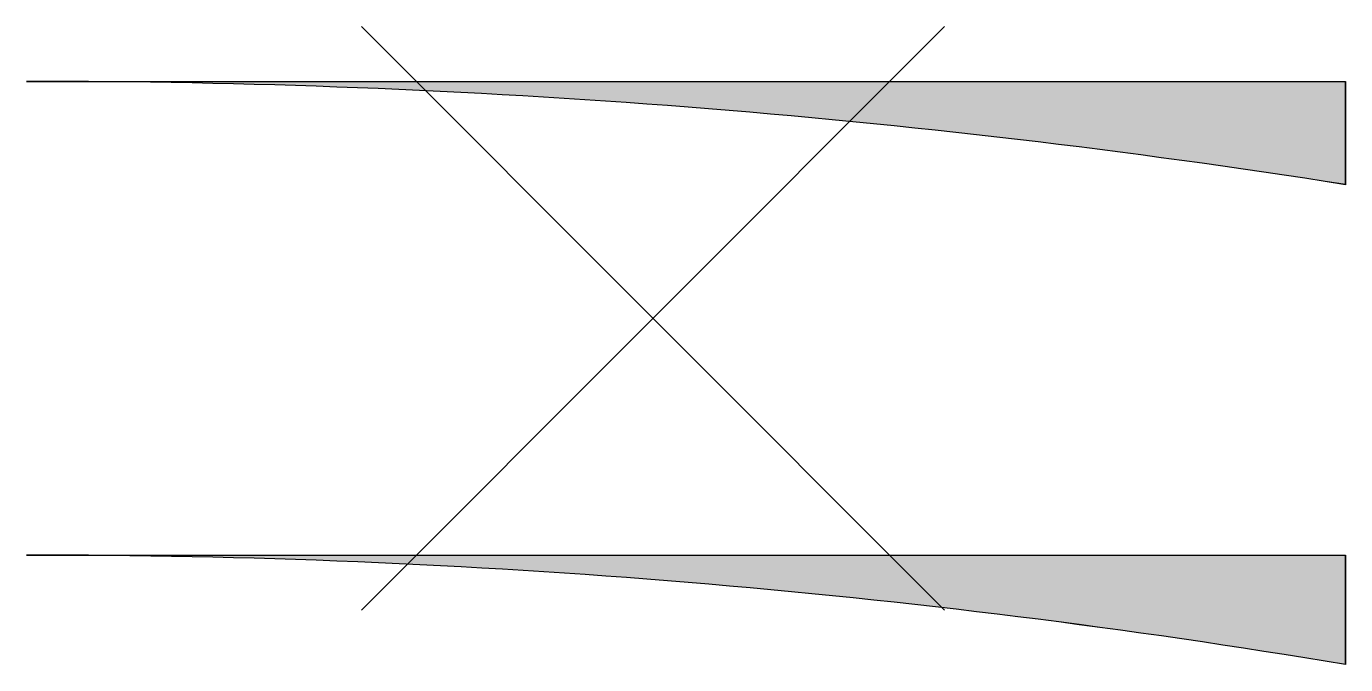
# Model space of a CAD drawing. Header units: metres. Extents: x 0 to 4, y -1.05 to 0.88.
import ezdxf

# ---------------------------------------------------------------- set-up
doc = ezdxf.new("R2010")
doc.units = ezdxf.units.M
doc.header["$MEASUREMENT"] = 0

msp = doc.modelspace()

# ---------------------------------------------------------------- hatches: boundary and pattern name
for points in [[(4, 0.4045, 0.039062), (0, 0.7175), (4, 0.7175)], [(4, -1.0492, 0.041394), (0, -0.7175), (4, -0.7175)]]:
    msp.add_hatch(color=251).paths.add_polyline_path(points)

# ---------------------------------------------------------------- linework, layer by layer
for p, q in [((1.0161, -0.8839), (2.7839, 0.8839)), ((2.7839, -0.8839), (1.0161, 0.8839)), ((0, 0.7175), (4, 0.7175)), ((4, 0.4045), (4, 0.7175)), ((0, -0.7175), (4, -0.7175)), ((4, -1.0492), (4, -0.7175))]:
    msp.add_line(p, q)
at = {"color": 251, "flags": 128}
for points in [[(4, 0.4045, 0.039062), (0, 0.7175), (4, 0.7175)], [(4, -1.0492, 0.041394), (0, -0.7175), (4, -0.7175)]]:
    msp.add_lwpolyline(points, format="xyb", close=True, dxfattribs=at)
for radius, start in [(25.7175, 81.05211), (24.2825, 80.51858)]:
    msp.add_arc((0, -25), radius, start, 90)

doc.saveas('drawing.dxf')
